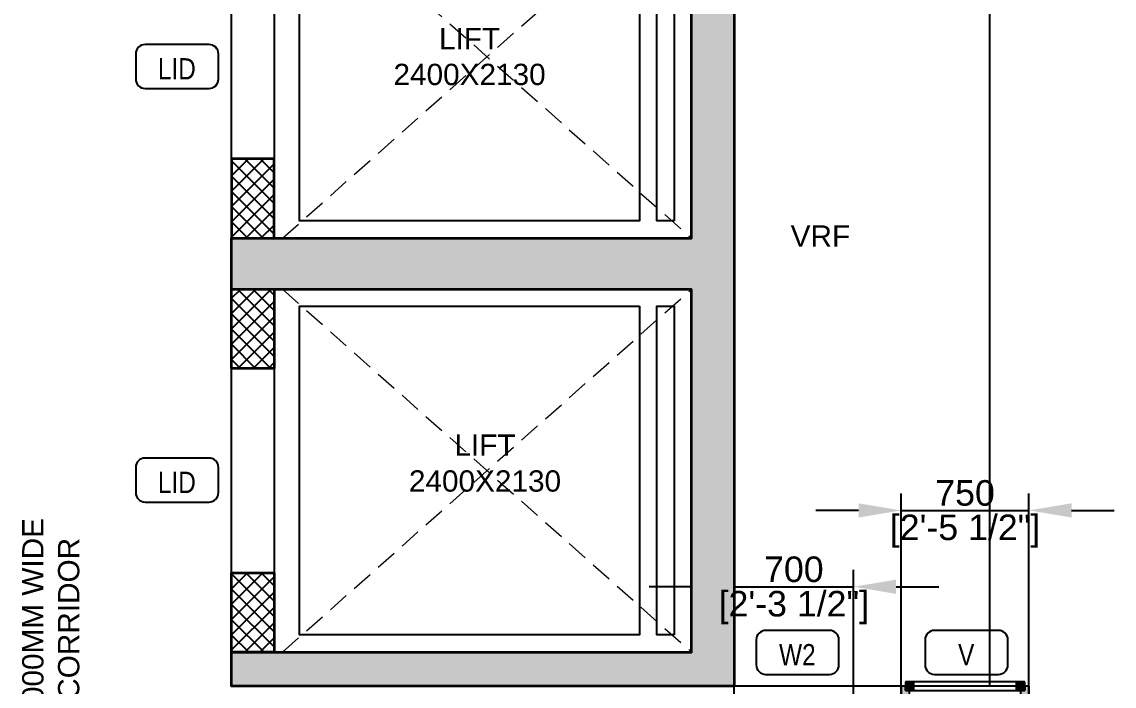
# Model space of a CAD drawing. Header units: millimetres. Extents: x -10395 to 134206, y 1012 to 180803.
# Drawn here: x 115480 to 121891, y 156988 to 160888 of the extents above; entities that cross this region are included whole.
import ezdxf
from ezdxf.enums import TextEntityAlignment as Align

# ---------------------------------------------------------------- set-up
doc = ezdxf.new("R2010")
doc.units = ezdxf.units.MM
doc.linetypes.add('( Hidden )', pattern=[0.375, 0.25, -0.125])
for name, color, linetype in [('A-Dimensions', 4, 'Continuous'), ('A-Elevation 10', 8, 'Continuous'), ('A-Hatch', 252, 'Continuous'), ('A-Shaft', 8, 'Continuous'), ('A-Text Main', 44, 'Continuous'), ('A-Ventilator', 4, 'Continuous')]:
    doc.layers.add(name, color=color, linetype=linetype)
doc.layers.add('A-Wall', color=240, linetype='Continuous', lineweight=35)
doc.styles.add('2024-08-29_TOWER-A$0$simplex-0.8', font='simplex.shx', dxfattribs={"width": 0.8})
doc.styles.add('ARIAL', font='ARIALN.TTF')
doc.styles.add('Core & corridor$0$Standard', font='arial.ttf')
doc.styles.add('Core_Typ-TA$0$Standard', font='arial.ttf')
doc.styles.add('S', font='arial.ttf', dxfattribs={"height": 150})
doc.dimstyles.new('DIMSMALL', dxfattribs={"dimtxt": 150, "dimasz": 250, "dimexe": 100, "dimexo": 100, "dimgap": 25, "dimtad": 1, "dimdec": 0, "dimtxsty": 'S', "dimcen": 0, "dimdle": 100, "dimclrd": 8, "dimclre": 8, "dimclrt": 256, "dimazin": 3, "dimtfac": 1, "dimtdec": 0, "dimtix": 1, "dimtmove": 0, "dimatfit": 3, "dimldrblk": '12_DatumFilled', "dimlwd": -1, "dimlwe": -1, "dimarcsym": 1})

# ---------------------------------------------------------------- blocks, each defined once
blk = doc.blocks.new('Core & corridor$0$A$C436b777d')
at = {"layer": 'A-Hatch'}
h = blk.add_hatch(color=256, dxfattribs=at)
h.dxf.hatch_style = 1
h.paths.add_polyline_path([(8450, 10396.8), (8450, 5436.9), (5500.5, 5436.6), (5500.5, 5636.6), (8200, 5636.6), (8200, 7766.7), (5500, 7766.7), (5500, 8066.7), (8200, 8066.7), (8200, 10196.7), (5500.5, 10196.7), (5500.5, 10397.3), (8450, 10397.3), (8450, 5636.7)])
at = {"layer": 'A-Hatch', "linetype": 'Continuous'}
h = blk.add_hatch(dxfattribs=at)
h.set_pattern_fill('ANSI37', color=256, scale=20)
h.set_pattern_definition([(45, (22372.114, 0), (-44.90128, 44.90128), []), (135, (22372.114, 0), (-44.90128, -44.90128), [])])
h.paths.add_polyline_path([(5750.5, 10196.6), (5500.5, 10196.6), (5500.5, 9732.2), (5750.5, 9732.2)])
h.paths.add_polyline_path([(5750.5, 8532.2), (5500, 8532.2), (5500, 8067.2), (5750.5, 8067.2)])
h.paths.add_polyline_path([(5750.5, 7766.6), (5500, 7766.6), (5500, 7302.2), (5750.5, 7302.2)])
h.paths.add_polyline_path([(5750.5, 6102.2), (5500.5, 6102.2), (5500.5, 5636.6), (5750.5, 5636.6)])
at = {"layer": 'A-Elevation 10'}
for points in [[(7895, 10097.2), (7895, 8168.8), (5900, 8168.8), (5900, 10097.2)], [(8098.3, 8168.8), (7996.6, 8168.8), (7996.6, 10097.2), (8098.3, 10097.2)], [(5500, 9732.2), (5750, 9732.2), (5750, 8532.2), (5500, 8532.2)], [(7895, 7667.2), (7895, 5738.8), (5900, 5738.8), (5900, 7667.2)], [(8098.3, 5738.8), (7996.6, 5738.8), (7996.6, 7667.2), (8098.3, 7667.2)], [(5500.5, 7302.2), (5750, 7302.2), (5750, 6102.2), (5500.5, 6102.2)]]:
    blk.add_lwpolyline(points, close=True, dxfattribs=at)
at = {"layer": 'A-Shaft', "linetype": '( Hidden )', "lineweight": 0, "ltscale": 500}
for points in [[(5800, 10197.2), (8200, 8067.2)], [(5800, 8067.2), (8200, 10197.2)], [(5800, 7767.2), (8200, 5637.2)], [(5800, 5637.2), (8200, 7767.2)]]:
    blk.add_lwpolyline(points, dxfattribs=at)
at = {"layer": 'A-Wall'}
blk.add_lwpolyline([(8450, 5636.6), (8450, 5436.6), (5500.5, 5436.6), (5500.5, 5636.6), (8200, 5636.6), (8200, 7766.6), (5500, 7766.6), (5500, 8066.6), (8200, 8066.6), (8200, 10196.6), (5500.5, 10196.6), (5500.5, 10397.3), (8450, 10397.3), (8450, 5636.6), (8450, 5636.6)], dxfattribs=at)
for points in [[(5500, 8067.2), (5750.5, 8067.2), (5750.5, 8532.2), (5500, 8532.2)], [(5500, 7767.2), (5750.5, 7767.2), (5750.5, 7302.2), (5500, 7302.2)], [(5500.5, 6102.2), (5750.5, 6102.2), (5750.5, 5636.6), (5500.5, 5636.6)]]:
    blk.add_lwpolyline(points, close=True, dxfattribs=at)
at = {"layer": 'A-Text Main', "char_height": 125, "width": 950.15, "attachment_point": 5, "line_spacing_factor": 1.010232, "style": 'Core & corridor$0$Standard'}
for insert in [(6897.5, 9133), (6988, 6746)]:
    blk.add_mtext('LIFT \\P2400X2130', dxfattribs=dict(at, insert=insert))
blk = doc.blocks.new('2024-08-29_TOWER-A$0$WNTG')
at = {"layer": 'A-Text Main'}
blk.add_lwpolyline([(-187.8, 246.2), (187.8, 246.2, -0.414214), (242.8, 191.2), (242.8, 43.3, -0.414214), (187.8, -11.7), (-187.8, -11.7, -0.414214), (-242.8, 43.3), (-242.8, 191.2, -0.414214)], format="xyb", close=True, dxfattribs=at)
at = {"layer": 'A-Text Main', "style": '2024-08-29_TOWER-A$0$simplex-0.8', "width": 0.8}
blk.add_attdef('WNTG', text='', height=150, dxfattribs=at).set_placement((-1.6, 43), align=Align.CENTER)
blk = doc.blocks.new('Core & corridor')
at = {"layer": 'A-Elevation 10'}
blk.add_lwpolyline([(19044.6, 39024.5), (20544.6, 39024.5), (20544.6, 34064.4), (19044.6, 34064.4)], close=True, dxfattribs=at)
at = {"ltscale": 300}
blk.add_blockref('Core & corridor$0$A$C436b777d', (10594.6, 28627.2), dxfattribs=at)
at = {"layer": 'A-Text Main'}
ref = blk.add_blockref('2024-08-29_TOWER-A$0$WNTG', (15775.5, 37819.7), dxfattribs=dict(at, xscale=-1, rotation=180))
ref.add_attrib('WNTG', 'LID', dxfattribs={"height": 125, "style": 'ARIAL'}).set_placement((15773.9, 37626.3), align=Align.CENTER)
ref = blk.add_blockref('2024-08-29_TOWER-A$0$WNTG', (15775.5, 35391.6), dxfattribs=dict(at, xscale=-1, rotation=180))
ref.add_attrib('WNTG', 'LID', dxfattribs={"height": 125, "style": 'ARIAL'}).set_placement((15773.9, 35198.2), align=Align.CENTER)
at = {"layer": 'A-Text Main', "insert": (19851.6, 36707), "char_height": 125, "width": 950.15, "attachment_point": 5, "line_spacing_factor": 1.010232, "style": 'Core_Typ-TA$0$Standard'}
blk.add_mtext('\\pxqd;VRF', dxfattribs=at)
at = {"layer": 'A-Text Main', "insert": (15034.7, 34459.5), "char_height": 125, "width": 1745.679, "attachment_point": 5, "rotation": 90, "line_spacing_factor": 1.010232, "style": 'Core & corridor$0$Standard'}
blk.add_mtext('2000MM WIDE CORRIDOR', dxfattribs=at)
blk = doc.blocks.new('*D188')
at = {"layer": 'A-Dimensions', "color": 8, "transparency": 16777216}
for p, q in [((119661, 156837.5), (119661, 157671.6)), ((120361, 156837.5), (120361, 157671.6)), ((119411, 157571.6), (119161, 157571.6)), ((119661, 157571.6), (120361, 157571.6)), ((120611, 157571.6), (120861, 157571.6))]:
    blk.add_line(p, q, dxfattribs=at)
for points in [[(119411, 157613.3), (119411, 157529.9), (119661, 157571.6)], [(120611, 157613.3), (120611, 157529.9), (120361, 157571.6)]]:
    blk.add_solid(points, dxfattribs=at)
at = {"layer": 'Defpoints', "color": 0, "transparency": 16777216}
for p in [(120361, 157571.6), (119661, 156737.5), (120361, 156737.5)]:
    blk.add_point(p, dxfattribs=at)
at = {"layer": 'A-Dimensions', "lineweight": 30, "transparency": 16777216, "char_height": 150, "attachment_point": 5, "style": 'S'}
for s, insert in [('\\A1;700', (120011, 157673.2)), ('\\A1;[2\'-3 1/2"]', (120011, 157449.5))]:
    blk.add_mtext(s, dxfattribs=dict(at, insert=insert))
blk = doc.blocks.new('12_DatumFilled')
at = {"color": 8, "linetype": 'ByBlock'}
blk.add_solid([(0, 0.577), (-1, 0), (0, -0.577)], dxfattribs=at)
blk = doc.blocks.new('*D189')
at = {"layer": 'A-Dimensions', "color": 8, "transparency": 16777216}
for p, q in [((120640.9, 156912.4), (120640.9, 158119.9)), ((121390.9, 156912.4), (121390.9, 158119.9)), ((120390.9, 158019.9), (120140.9, 158019.9)), ((120640.9, 158019.9), (121390.9, 158019.9)), ((121640.9, 158019.9), (121890.9, 158019.9))]:
    blk.add_line(p, q, dxfattribs=at)
for points in [[(120390.9, 158061.5), (120390.9, 157978.2), (120640.9, 158019.9)], [(121640.9, 158061.5), (121640.9, 157978.2), (121390.9, 158019.9)]]:
    blk.add_solid(points, dxfattribs=at)
at = {"layer": 'Defpoints', "color": 0, "transparency": 16777216}
for p in [(121390.9, 158019.9), (120640.9, 156812.4), (121390.9, 156812.4)]:
    blk.add_point(p, dxfattribs=at)
at = {"layer": 'A-Dimensions', "lineweight": 30, "transparency": 16777216, "char_height": 150, "attachment_point": 5, "style": 'S'}
for s, insert in [('\\A1;750', (121015.9, 158121.4)), ('\\A1;[2\'-5 1/2"]', (121015.9, 157897.8))]:
    blk.add_mtext(s, dxfattribs=dict(at, insert=insert))
blk = doc.blocks.new('A$Cc5426abf')
at = {"layer": 'A-Ventilator', "linetype": 'Continuous'}
for points in [[(25, 225), (75, 225), (75, 275), (25, 275)], [(725, 275), (675, 275), (675, 225), (725, 225)], [(0, 150), (50, 150), (50, 225), (25, 225), (25, 250), (0, 250)], [(750, 250), (725, 250), (725, 225), (700, 225), (700, 150), (750, 150)]]:
    blk.add_hatch(color=256, dxfattribs=at).paths.add_polyline_path(points)
for p, q in [((75, 275), (25, 275)), ((25, 275), (25, 225)), ((675, 275), (75, 275)), ((75, 225), (75, 275)), ((675, 275), (75, 275)), ((725, 275), (675, 275)), ((675, 275), (675, 225)), ((725, 225), (725, 275)), ((0, 250), (0, 150)), ((750, 250), (0, 250)), ((25, 250), (0, 250)), ((0, 250), (0, 150)), ((0, 250), (0, 150)), ((25, 225), (25, 250)), ((50, 225), (25, 225)), ((25, 225), (75, 225)), ((50, 150), (50, 225)), ((675, 250), (75, 250)), ((75, 225), (675, 225)), ((675, 225), (725, 225)), ((725, 225), (700, 225)), ((700, 225), (700, 150)), ((750, 250), (725, 250)), ((725, 250), (725, 225)), ((750, 250), (750, 150)), ((750, 250), (750, 150)), ((750, 250), (750, 150)), ((0, 150), (0, 0)), ((0, 150), (50, 150)), ((0, 150), (0, 0)), ((50, 150), (700, 150)), ((700, 150), (750, 150)), ((750, 150), (750, 0)), ((750, 150), (750, 0)), ((750, 0), (0, 0))]:
    blk.add_line(p, q, dxfattribs=at)
blk = doc.blocks.new('Unit-3')
at = {"layer": 'A-Text Main'}
ref = blk.add_blockref('2024-08-29_TOWER-A$0$WNTG', (-8042.7, 12765.6), dxfattribs=dict(at, xscale=-1, rotation=180))
ref.add_attrib('WNTG', 'W2', dxfattribs={"height": 125, "style": 'ARIAL'}).set_placement((-8044.3, 12572.2), align=Align.CENTER)
ref = blk.add_blockref('2024-08-29_TOWER-A$0$WNTG', (-7051.6, 12765.6), dxfattribs=dict(at, xscale=-1, rotation=180))
ref.add_attrib('WNTG', 'V', dxfattribs={"height": 125, "style": 'ARIAL'}).set_placement((-7053.2, 12572.2), align=Align.CENTER)
at = {"layer": 'A-Ventilator'}
blk.add_blockref('A$Cc5426abf', (-7435.1, 12199.9), dxfattribs=at)

msp = doc.modelspace()

# ---------------------------------------------------------------- block references
at = {"linetype": 'Continuous'}
msp.add_blockref('Core & corridor', (100615.6, 122923.7), dxfattribs=at)

# ---------------------------------------------------------------- dimensions: what is measured, and where the dimension line sits
at = {"layer": 'A-Dimensions', "lineweight": 30}
for base, p1, p2, picture, middle in [((121390.9, 158019.9), (120640.9, 156812.4), (121390.9, 156812.4), '*D189', (121015.9, 158019.9)), ((120361, 157571.6), (119661, 156737.5), (120361, 156737.5), '*D188', (120011, 157571.6))]:
    dim = msp.add_linear_dim(base=base, p1=p1, p2=p2, dimstyle='DIMSMALL', dxfattribs=at)
    dim.commit()
    dim.dimension.update_dxf_attribs({"geometry": picture, "text_midpoint": middle})

# ---------------------------------------------------------------- next in the draw order: block references
at = {"linetype": 'Continuous'}
msp.add_blockref('Unit-3', (128075.8, 144537.8), dxfattribs=at)

doc.saveas('drawing.dxf')
